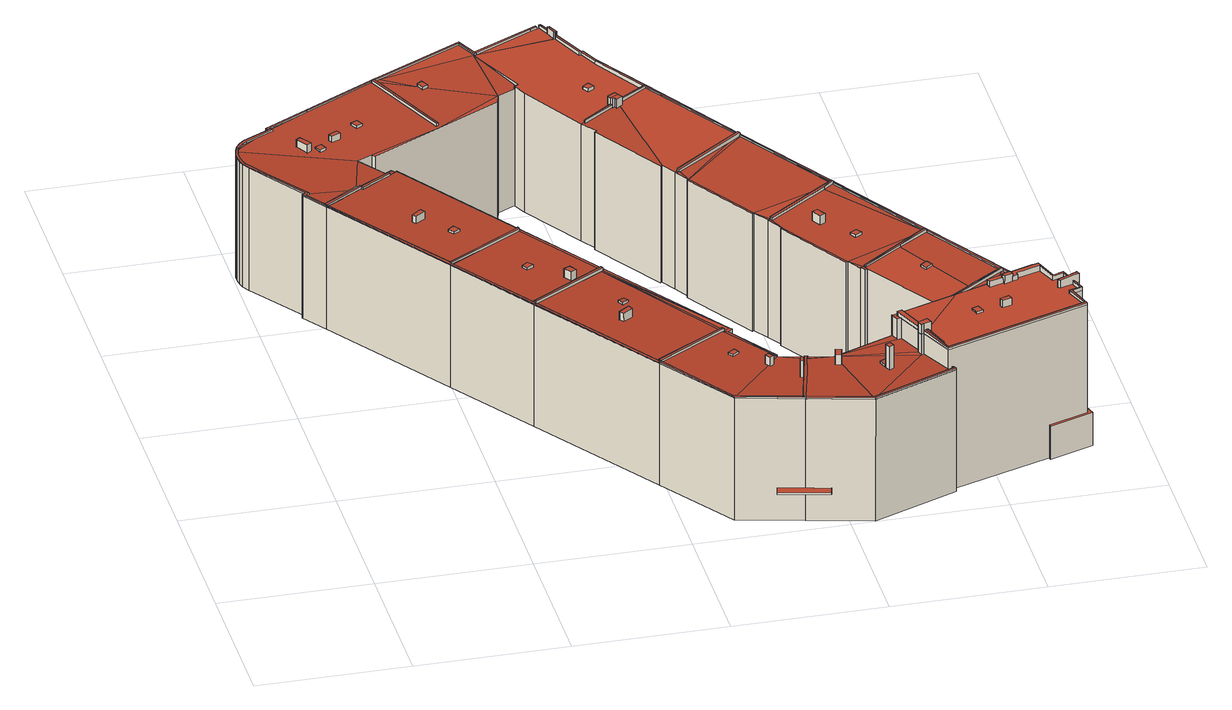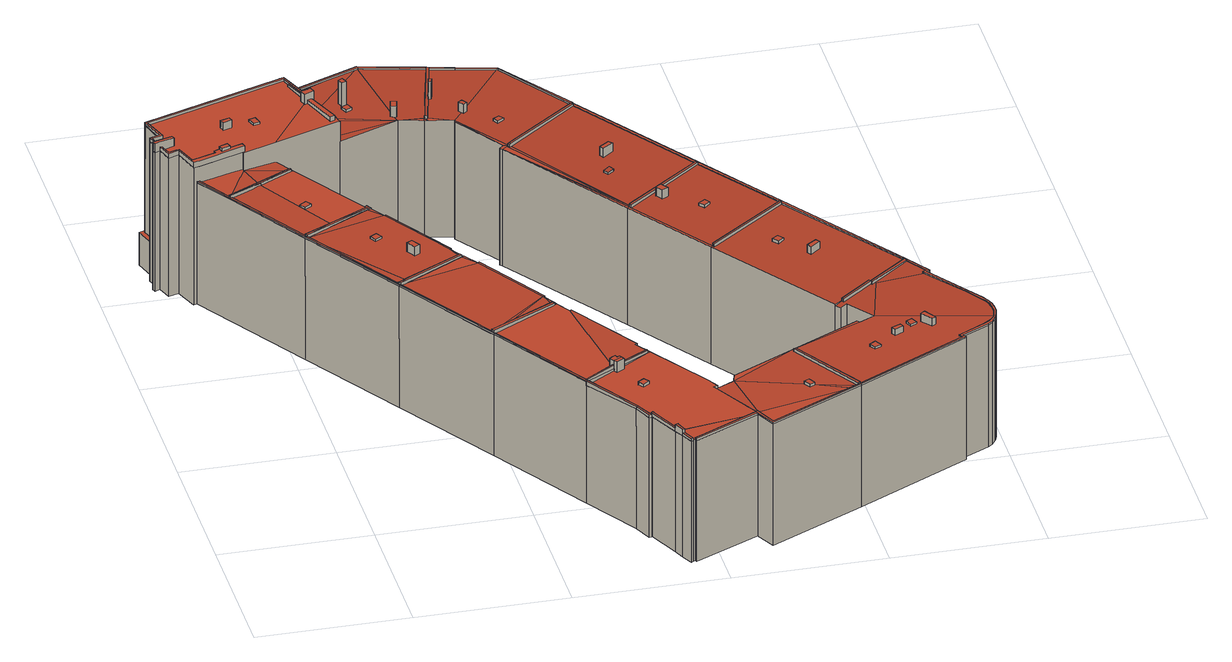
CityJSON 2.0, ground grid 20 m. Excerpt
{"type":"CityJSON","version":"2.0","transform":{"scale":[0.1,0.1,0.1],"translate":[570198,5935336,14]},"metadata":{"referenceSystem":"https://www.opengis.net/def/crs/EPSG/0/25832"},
"CityObjects":{
"building1":{"type":"Building","attributes":{"Grundfläche 2D":"2826.980709","Grundhöhe NN":"14.533"},"children":["building1-1","building1-2","building1-3","building1-4","building1-5","building1-6","building1-7","building1-8","building1-9","building1-10","building1-11","building1-12","building1-13","building1-14","building1-15","building1-16","building1-17","building1-18","building1-19","building1-20","building1-21","building1-22","building1-23","building1-24","building1-25","building1-26","building1-27","building1-28","building1-29","building1-30","building1-31","building1-32","building1-33","building1-34","building1-35","building1-36","building1-37","building1-38","building1-39","building1-40","building1-41","building1-42","building1-43","building1-44","building1-45","building1-46","building1-47","building1-48","building1-49","building1-50","building1-51","building1-52","building1-53","building1-54","building1-55","building1-56","building1-57","building1-58","building1-59"],"geometry":[{"type":"MultiSurface","lod":"3","boundaries":[[[0,1,2,3,4,5,6,7,8,9,10,11,12,13,14,15,16,17,18,19,20,21,22,23,24,25,26,27,28,29,30,31,32,33,34,35,36,37,38,39,40,41,42,43,44,45,46,47]],[[48,49,50]],[[51,49,48]],[[52,53,54,51,55]],[[54,49,51]],[[56,57,58,59,60]],[[51,60,59,58,52,55]],[[53,52,53,54]],[[61,62,63,64,65,66,67,68,69,70,71,72,73,74,75]],[[76,77,78,79,80,81,82,74,73,72]],[[83,84,85]],[[86,87,84]],[[88,89,90,91,92,93,76,72,85,84,87,94,95,96,97,98,99]],[[100,101,102,103,104,105,87]],[[94,87,105,106,95]],[[106,96,95]],[[105,107,108,106]],[[109,89,88]],[[110,111,93,92,112]],[[76,113,77]],[[79,114,80]],[[115,116,117]],[[118,119,115]],[[120,121,122,123,124,125,126,115,119,127]],[[128,121,120,127,129,130,131]],[[132,121,128,131,133,134]],[[126,125,124,123,122,121,132,135,115]],[[132,136,137,116,115,135]],[[130,129,138,139,140]],[[133,131,141,132,134]],[[50,142,143,144,48]],[[144,143,145,146,147,60,51,48]],[[148,56,60,147,146]],[[149,119,118]],[[150,119,149]],[[151,152,153]],[[153,152,154,119,155,156]],[[155,119,150,156]],[[152,157,158,154]],[[159,160,154]],[[127,119,154,160]],[[150,149,161,162]],[[163,164,161]],[[162,161,164,165,166]],[[165,164,167,168,166]],[[169,167,170,171]],[[166,168,167,169,171]],[[172,171,170]],[[166,173,174,175]],[[150,162,166,175,156]],[[175,176,177]],[[156,175,177]],[[178,179,180,172,170,167,164,163,181,182]],[[180,179,178,179]],[[183,184,185,186,187,188,180,179,178]],[[49,54,53,189,190]],[[52,189,53]],[[58,191,192,193,194,195,52]],[[195,189,52]],[[57,191,58]],[[196,197,198,199]],[[200,201,195,194,193,192,191,196,199,202]],[[203,200,204,205]],[[195,201,200,203,205]],[[204,206,205]],[[207,208,189,195]],[[209,143,142,210,211,212,213,214,65,215,216,148,217,145]],[[218,219,220]],[[219,220,219,221]],[[222,223,224,104,225,226,225,227,228,185,184,229,230,231,230,232,233,234,220,219,221,235,236]],[[222,236,235,237]],[[238,239,222,237,235,240,241,242,243,244,245]],[[238,245,238,239]],[[245,246,239,238]],[[247,248,249,250,251,252,253,254,255,256,257,258,259]],[[253,252,253,254]],[[260,261,262,263,264,265,266,267,268,269,270,271,272,254,253,252,273,274,275,276,277,278]],[[279,199,198,197]],[[280,281,282,200,202,199,279,283,284]],[[285,286,287,288,289,290,283]],[[280,284,283,290,289,282,281]],[[283,291,292,293,294,286,285]],[[295,282,289]],[[296,282,295,297,298,299]],[[300,301,302,282,296]],[[206,204,282]],[[204,200,282]],[[303,304,305,306,307,308]],[[20,19,62,61]],[[21,20,61,75]],[[75,74,22,21]],[[23,22,74,82]],[[24,23,82,81]],[[24,81,80,25]],[[80,114,26,25]],[[114,79,27,26]],[[79,78,28,27]],[[78,77,29,28]],[[30,29,77,113]],[[113,76,93,111,33,32,31,30]],[[111,110,34,33]],[[110,112,35,34]],[[92,91,90,37,36,35,112]],[[90,89,109,39,38,37]],[[109,88,40,39]],[[88,99,98,97,41,40]],[[108,44,43,42,41,97,96,106]],[[45,44,108,107]],[[46,45,107,309]],[[310,311,0,47]],[[311,312,1,0]],[[312,313,2,1]],[[313,314,3,2]],[[314,315,4,3]],[[315,316,5,4]],[[316,317,6,5]],[[317,318,7,6]],[[318,319,8,7]],[[319,320,9,8]],[[320,321,10,9]],[[321,322,11,10]],[[322,323,12,11]],[[323,324,325,14,13,12]],[[325,326,15,14]],[[326,216,16,15]],[[279,197,327,328,329,330,283]],[[331,292,291,283,330,332]],[[293,292,331,333]],[[282,302,334,335]],[[206,282,335,336]],[[57,56,337,338]],[[50,49,339,340]],[[215,64,216]],[[215,65,64]],[[70,69,341,342]],[[71,70,342,343]],[[72,71,343,344]],[[85,72,344,345]],[[83,85,345,346]],[[86,84,83,346,347]],[[87,86,347,348]],[[349,101,100,87,348,350]],[[102,101,349,351]],[[224,105,104]],[[309,107,105,224,223,222]],[[352,311,310,309,222,239,353]],[[312,311,352,354]],[[313,312,354,355]],[[314,313,355,356]],[[315,314,356,357]],[[316,315,357,358]],[[317,316,358,359]],[[318,317,359,360]],[[319,318,360,361]],[[320,319,361,362]],[[321,320,362,363]],[[322,321,363,364]],[[323,322,364,365]],[[366,325,324,323,365,367]],[[326,325,366,368]],[[216,326,368,369]],[[118,115,117,370,371]],[[160,129,127]],[[129,160,159,138]],[[140,139,138,159,372,373,374]],[[130,140,374,375]],[[141,131,130,375,376]],[[217,146,145]],[[217,148,146]],[[56,148,377,337]],[[142,50,340,378]],[[149,118,371,379]],[[152,151,380,381]],[[158,157,382,383]],[[157,152,381,382]],[[154,158,383,384]],[[159,154,384,372]],[[118,119,127,119]],[[163,161,149,379,385]],[[166,171,172,386,387]],[[173,166,387,388]],[[174,173,388,389]],[[175,174,389,390]],[[175,390,380,151,176]],[[177,176,151,153]],[[177,153,156]],[[181,163,385,391,233]],[[181,233,232,182]],[[230,178,182,232]],[[178,230,229,183]],[[183,229,184]],[[186,185,392,393]],[[187,186,393,394]],[[188,187,394,395]],[[180,188,395,396]],[[172,180,396,386]],[[164,167,170,167]],[[191,57,338,397]],[[328,327,197,196,191,397,398,329]],[[195,205,206,336,399]],[[400,208,207,195,399,401]],[[189,208,400,402]],[[190,189,402,403]],[[49,190,403,339]],[[213,212,211,210,69,68,67]],[[214,213,67,66]],[[214,66,65]],[[148,216,369,377]],[[209,145,143,142,143]],[[142,378,341,69,210]],[[234,233,391,404]],[[218,220,234,404,405]],[[219,218,405,406]],[[221,219,406,407]],[[235,221,407,408]],[[240,235,408,409]],[[410,242,241,240,409,411]],[[243,242,410,412]],[[413,245,244,243,412,414]],[[239,246,415,353]],[[415,246,245,413]],[[103,225,104]],[[225,103,102,227]],[[102,351,227]],[[228,227,351,416]],[[185,228,416,392]],[[248,298,297,249]],[[249,297,295,250]],[[250,295,289,251]],[[251,289,288,252]],[[286,273,252,288,287]],[[333,417,303,308,276,275,274,273,286,294,293]],[[276,308,307,277]],[[418,278,277,307,306,419]],[[260,278,418,420]],[[421,265,264,263,422,423]],[[261,260,420,424]],[[262,261,424,425]],[[263,262,425,422]],[[266,265,421,426]],[[267,266,426,427]],[[137,136,270,269,268,267,427,370,117,116]],[[270,136,132,271]],[[334,302,256,255,254,272,271,132,141,376]],[[296,259,258,257,256,302,301,300]],[[247,299,298,248]],[[259,296,299,247]],[[304,303,417,428]],[[305,304,428,429]],[[306,305,429,419]],[[397,338,337,377,369,368,366,367,365,364,363,362,361,360,359,358,357,356,355,354,352,353,415,413,414,412,410,411,409,408,407,406,405,404,391,385,379,371,370,427,426,421,423,422,425,424,420,418,419,429,428,417,333,331,332,330,329,398],[335,334,376,375,374,373,372,384,383,382,381,380,390,389,388,387,386,396,395,394,393,392,416,351,349,350,348,347,346,345,344,343,342,341,378,340,339,403,402,400,401,399,336]]],"semantics":{"surfaces":[{"type":"RoofSurface"},{"type":"WallSurface"},{"type":"GroundSurface"}],"values":[0,0,0,0,0,0,0,0,0,0,0,0,0,0,0,0,0,0,0,0,0,0,0,0,0,0,0,0,0,0,0,0,0,0,0,0,0,0,0,0,0,0,0,0,0,0,0,0,0,0,0,0,0,0,0,0,0,0,0,0,0,0,0,0,0,0,0,0,0,0,0,0,0,0,0,0,0,0,0,0,0,0,0,0,0,0,0,0,1,1,1,1,1,1,1,1,1,1,1,1,1,1,1,1,1,1,1,1,1,1,1,1,1,1,1,1,1,1,1,1,1,1,1,1,1,1,1,1,1,1,1,1,1,1,1,1,1,1,1,1,1,1,1,1,1,1,1,1,1,1,1,1,1,1,1,1,1,1,1,1,1,1,1,1,1,1,1,1,1,1,1,1,1,1,1,1,1,1,1,1,1,1,1,1,1,1,1,1,1,1,1,1,1,1,1,1,1,1,1,1,1,1,1,1,1,1,1,1,1,1,1,1,1,1,1,1,1,1,1,1,1,1,1,1,1,1,1,1,1,1,1,1,1,1,1,1,1,1,1,1,1,1,1,1,1,1,1,1,1,1,2]}}]},
"building1-1":{"type":"BuildingInstallation","parents":["building1"],"geometry":[{"type":"MultiSurface","lod":"3","boundaries":[[[430,431,432,433]],[[433,432,434,435]],[[430,433,435,436]],[[431,430,436,96]],[[432,431,96,434]]],"semantics":{"surfaces":[{"type":"RoofSurface"},{"type":"WallSurface"}],"values":[0,1,1,1,1]}}]},
"building1-2":{"type":"BuildingInstallation","parents":["building1"],"geometry":[{"type":"MultiSurface","lod":"3","boundaries":[[[437,438,439,440,441]],[[442,443,439,438]],[[441,440,439,443,95,444]],[[441,444,94,445,437]],[[445,442,438,437]]],"semantics":{"surfaces":[{"type":"RoofSurface"},{"type":"WallSurface"}],"values":[0,1,1,1,1]}}]},
"building1-3":{"type":"BuildingInstallation","parents":["building1"],"geometry":[{"type":"MultiSurface","lod":"3","boundaries":[[[446,447,448,449]],[[449,448,450,451]],[[446,449,451,452]],[[447,446,452,453]],[[448,447,453,450]]],"semantics":{"surfaces":[{"type":"RoofSurface"},{"type":"WallSurface"}],"values":[0,1,1,1,1]}}]},
"building1-4":{"type":"BuildingInstallation","parents":["building1"],"geometry":[{"type":"MultiSurface","lod":"3","boundaries":[[[454,455,456,457,458]],[[459,456,455,460,461]],[[459,462,463,458,457,456]],[[454,458,463,464]],[[464,460,455,454]]],"semantics":{"surfaces":[{"type":"RoofSurface"},{"type":"WallSurface"}],"values":[0,1,1,1,1]}}]},
"building1-5":{"type":"BuildingInstallation","parents":["building1"],"geometry":[{"type":"MultiSurface","lod":"3","boundaries":[[[465,466,467,468]],[[468,467,469,470]],[[465,468,470,471]],[[466,465,471,472]],[[467,466,472,469]]],"semantics":{"surfaces":[{"type":"RoofSurface"},{"type":"WallSurface"}],"values":[0,1,1,1,1]}}]},
"building1-6":{"type":"BuildingInstallation","parents":["building1"],"geometry":[{"type":"MultiSurface","lod":"3","boundaries":[[[473,474,475]],[[473,476,474]],[[474,476,477,478]],[[479,480,473,475]],[[127,129,477,476,473,480,119]],[[129,481,478,477]],[[474,478,481,120]],[[482,479,475,474,120]]],"semantics":{"surfaces":[{"type":"RoofSurface"},{"type":"WallSurface"}],"values":[0,0,0,1,1,1,1,1]}}]},
"building1-7":{"type":"BuildingInstallation","parents":["building1"],"geometry":[{"type":"MultiSurface","lod":"3","boundaries":[[[483,484,485]],[[486,483,485]],[[487,488,486,485]],[[489,490,491,492,493,494,484,483,495,496,497]],[[497,498,499,126,125,124,123,122,121,485,484,494,493,492,491,490,489]],[[121,128,487,485]],[[128,133,488,487]],[[488,133,134,135,500,501,495,483,486]],[[501,502,498,497,496,495]]],"semantics":{"surfaces":[{"type":"RoofSurface"},{"type":"WallSurface"}],"values":[0,0,0,0,1,1,1,1,1]}}]},
"building1-8":{"type":"BuildingInstallation","parents":["building1"],"geometry":[{"type":"MultiSurface","lod":"3","boundaries":[[[498,502,501,503,504,505,479,499]],[[480,479,505]],[[115,118,505,504,117]],[[499,479,482,126]],[[503,501,500,116]],[[503,116,117,504]]],"semantics":{"surfaces":[{"type":"RoofSurface"},{"type":"WallSurface"}],"values":[0,0,1,1,1,1]}}]},
"building1-9":{"type":"BuildingInstallation","parents":["building1"],"geometry":[{"type":"MultiSurface","lod":"3","boundaries":[[[506,507,508,509,510]],[[507,147,146,508]],[[148,56,510,509]]],"semantics":{"surfaces":[{"type":"RoofSurface"},{"type":"WallSurface"}],"values":[0,1,1]}}]},
"building1-10":{"type":"BuildingInstallation","parents":["building1"],"geometry":[{"type":"MultiSurface","lod":"3","boundaries":[[[511,512,513,514]],[[514,513,515,516]],[[511,514,516,517]],[[517,518,512,511]],[[518,515,513,512]]],"semantics":{"surfaces":[{"type":"RoofSurface"},{"type":"WallSurface"}],"values":[0,1,1,1,1]}}]},
"building1-11":{"type":"BuildingInstallation","parents":["building1"],"geometry":[{"type":"MultiSurface","lod":"3","boundaries":[[[519,520,521,522]],[[522,521,523,524]],[[519,522,524,525]],[[520,519,525,526]],[[521,520,526,523]]],"semantics":{"surfaces":[{"type":"RoofSurface"},{"type":"WallSurface"}],"values":[0,1,1,1,1]}}]},
"building1-12":{"type":"BuildingInstallation","parents":["building1"],"geometry":[{"type":"MultiSurface","lod":"3","boundaries":[[[527,528,529,530,531,532,533]],[[532,531,530,144,147,507,533]],[[507,506,527,533]],[[506,60,51,48,529,528,527]],[[48,144,530,529]]],"semantics":{"surfaces":[{"type":"RoofSurface"},{"type":"WallSurface"}],"values":[0,1,1,1,1]}}]},
"building1-13":{"type":"BuildingInstallation","parents":["building1"],"geometry":[{"type":"MultiSurface","lod":"3","boundaries":[[[534,535,536,537]],[[537,536,538,539]],[[534,537,539,540]],[[535,534,540,541]],[[536,535,541,538]]],"semantics":{"surfaces":[{"type":"RoofSurface"},{"type":"WallSurface"}],"values":[0,1,1,1,1]}}]},
"building1-14":{"type":"BuildingInstallation","parents":["building1"],"geometry":[{"type":"MultiSurface","lod":"3","boundaries":[[[542,543,544]],[[543,545,544]],[[544,546,547,542]],[[548,549,544,545]],[[156,177,546,544,549,150]],[[177,153,550,547,546]],[[542,547,550,155]],[[551,552,548,545,543,542,155]]],"semantics":{"surfaces":[{"type":"RoofSurface"},{"type":"WallSurface"}],"values":[0,0,0,1,1,1,1,1]}}]},
"building1-15":{"type":"BuildingInstallation","parents":["building1"],"geometry":[{"type":"MultiSurface","lod":"3","boundaries":[[[505,548,480]],[[548,552,480]],[[505,553,549,548]],[[118,149,553,505]],[[551,119,480,552]]],"semantics":{"surfaces":[{"type":"RoofSurface"},{"type":"WallSurface"}],"values":[0,0,0,1,1]}}]},
"building1-16":{"type":"BuildingInstallation","parents":["building1"],"geometry":[{"type":"MultiSurface","lod":"3","boundaries":[[[554,555,556,557]],[[557,556,558,559]],[[554,557,559,560]],[[555,554,560,561]],[[556,555,561,558]]],"semantics":{"surfaces":[{"type":"RoofSurface"},{"type":"WallSurface"}],"values":[0,1,1,1,1]}}]},
"building1-17":{"type":"BuildingInstallation","parents":["building1"],"geometry":[{"type":"MultiSurface","lod":"3","boundaries":[[[562,563,564,565,566,567,568,569]],[[570,571,562,569]],[[564,563,562,571,164,167,170]],[[169,572,566,565,564,170]],[[573,574,570,569,568,567,566,572,168,165]]],"semantics":{"surfaces":[{"type":"RoofSurface"},{"type":"WallSurface"}],"values":[0,1,1,1,1]}}]},
"building1-18":{"type":"BuildingInstallation","parents":["building1"],"geometry":[{"type":"MultiSurface","lod":"3","boundaries":[[[549,553,575,571,570,574,570]],[[161,163,575,553,149]],[[573,162,150,549,570,574]]],"semantics":{"surfaces":[{"type":"RoofSurface"},{"type":"WallSurface"}],"values":[0,1,1]}}]},
"building1-19":{"type":"BuildingInstallation","parents":["building1"],"geometry":[{"type":"MultiSurface","lod":"3","boundaries":[[[576,577,578,579,580]],[[577,581,582,583,584,579,578]],[[584,585,580,579]],[[576,580,585,182,178]]],"semantics":{"surfaces":[{"type":"RoofSurface"},{"type":"WallSurface"}],"values":[0,1,1,1]}}]},
"building1-20":{"type":"BuildingInstallation","parents":["building1"],"geometry":[{"type":"MultiSurface","lod":"3","boundaries":[[[586,587,588,589]],[[183,184,588,587]],[[184,590,589,588]],[[591,586,589,590]]],"semantics":{"surfaces":[{"type":"RoofSurface"},{"type":"WallSurface"}],"values":[0,1,1,1]}}]},
"building1-21":{"type":"BuildingInstallation","parents":["building1"],"geometry":[{"type":"MultiSurface","lod":"3","boundaries":[[[583,571,575,592,585,584]],[[163,181,592,575]],[[571,583,582,164]]],"semantics":{"surfaces":[{"type":"RoofSurface"},{"type":"WallSurface"}],"values":[0,1,1]}}]},
"building1-22":{"type":"BuildingInstallation","parents":["building1"],"geometry":[{"type":"MultiSurface","lod":"3","boundaries":[[[593,594,595,596,597,598,599,600]],[[587,586,591,601,597,596,595]],[[601,602,598,597]],[[599,598,602,603]],[[604,593,600,599,603,179]],[[593,604,581,577,576,594]]],"semantics":{"surfaces":[{"type":"RoofSurface"},{"type":"WallSurface"}],"values":[0,1,1,1,1,1]}}]},
"building1-23":{"type":"BuildingInstallation","parents":["building1"],"geometry":[{"type":"MultiSurface","lod":"3","boundaries":[[[605,606,607,608]],[[608,607,609,610]],[[605,608,610,611]],[[606,605,611,612]],[[607,606,612,609]]],"semantics":{"surfaces":[{"type":"RoofSurface"},{"type":"WallSurface"}],"values":[0,1,1,1,1]}}]},
"building1-24":{"type":"BuildingInstallation","parents":["building1"],"geometry":[{"type":"MultiSurface","lod":"3","boundaries":[[[613,614,615,616,617,618,619,620,621,622,623,624,625]],[[626,627,628,620,619,618]],[[622,621,620,628,192,629]],[[58,630,623,622,629]],[[630,631,624,623]],[[191,625,624,631,57]],[[191,196,197,614,613,625]]],"semantics":{"surfaces":[{"type":"RoofSurface"},{"type":"WallSurface"}],"values":[0,1,1,1,1,1,1]}}]},
"building1-25":{"type":"BuildingInstallation","parents":["building1"],"geometry":[{"type":"MultiSurface","lod":"3","boundaries":[[[632,633,634,635,636,637,638,639,640,641,642,643,644,645]],[[633,632,615,646,199,202,200,204,636,635,634]],[[638,637,636,204,203,647]],[[640,639,638,647,201,648]],[[618,643,642,649,650,626]],[[618,617,644,643]],[[617,616,645,644]],[[616,615,632,645]]],"semantics":{"surfaces":[{"type":"RoofSurface"},{"type":"WallSurface"}],"values":[0,1,1,1,1,1,1,1]}}]},
"building1-26":{"type":"BuildingInstallation","parents":["building1"],"geometry":[{"type":"MultiSurface","lod":"3","boundaries":[[[651,652,653,654,655]],[[656,657,651,655]],[[657,193,658,653,652,651]],[[658,659,654,653]],[[194,656,655,654,659]]],"semantics":{"surfaces":[{"type":"RoofSurface"},{"type":"WallSurface"}],"values":[0,1,1,1,1]}}]},
"building1-27":{"type":"BuildingInstallation","parents":["building1"],"geometry":[{"type":"MultiSurface","lod":"3","boundaries":[[[660,661,662,663]],[[660,640,648,664,661]],[[664,665,662,661]],[[649,642,663,662,665]],[[642,641,640,660,663]]],"semantics":{"surfaces":[{"type":"RoofSurface"},{"type":"WallSurface"}],"values":[0,1,1,1,1]}}]},
"building1-28":{"type":"BuildingInstallation","parents":["building1"],"geometry":[{"type":"MultiSurface","lod":"3","boundaries":[[[666,667,668,669,670,671,672,673]],[[671,508,146,217,145,209,143,673,672]],[[143,674,666,673]],[[675,676,677,669,668,667,666,674,678]],[[677,679,670,669]],[[679,508,671,670]]],"semantics":{"surfaces":[{"type":"RoofSurface"},{"type":"WallSurface"}],"values":[0,1,1,1,1,1]}}]},
"building1-29":{"type":"BuildingInstallation","parents":["building1"],"geometry":[{"type":"MultiSurface","lod":"3","boundaries":[[[508,679,677,17,16,509]],[[216,148,509,16]],[[148,217,146]],[[215,64,17,677,676]]],"semantics":{"surfaces":[{"type":"RoofSurface"},{"type":"WallSurface"}],"values":[0,1,1,1]}}]},
"building1-30":{"type":"BuildingInstallation","parents":["building1"],"geometry":[{"type":"MultiSurface","lod":"3","boundaries":[[[680,681,682,683]],[[683,682,684,685]],[[680,683,685,686]],[[681,680,686,687]],[[682,681,687,684]]],"semantics":{"surfaces":[{"type":"RoofSurface"},{"type":"WallSurface"}],"values":[0,1,1,1,1]}}]},
"building1-31":{"type":"BuildingInstallation","parents":["building1"],"geometry":[{"type":"MultiSurface","lod":"3","boundaries":[[[688,689,690,691]],[[691,690,692,693]],[[688,691,693,694]],[[689,688,694,695]],[[690,689,695,692]]],"semantics":{"surfaces":[{"type":"RoofSurface"},{"type":"WallSurface"}],"values":[0,1,1,1,1]}}]},
"building1-32":{"type":"BuildingInstallation","parents":["building1"],"geometry":[{"type":"MultiSurface","lod":"3","boundaries":[[[696,595,594,697]],[[178,183,229,230]],[[230,594,576,178]],[[230,698,697,594]],[[696,697,698,699]],[[229,183,587,595,696,699]]],"semantics":{"surfaces":[{"type":"RoofSurface"},{"type":"WallSurface"}],"values":[0,1,1,1,1,1]}}]},
"building1-33":{"type":"BuildingInstallation","parents":["building1"],"geometry":[{"type":"MultiSurface","lod":"3","boundaries":[[[700,701,702,703,704,705,706,707]],[[702,701,708,709,710]],[[703,702,710,237]],[[703,237,236,704]],[[236,711,705,704]],[[712,713,714,707,706,705,711]],[[700,707,714,715]],[[235,240,708,701,700,715]]],"semantics":{"surfaces":[{"type":"RoofSurface"},{"type":"WallSurface"}],"values":[0,1,1,1,1,1,1,1]}}]},
"building1-34":{"type":"BuildingInstallation","parents":["building1"],"geometry":[{"type":"MultiSurface","lod":"3","boundaries":[[[713,716,717,718,719,715,714]],[[226,720,718,717,716,713,712,721]],[[720,722,719,718]],[[722,221,235,715,719]]],"semantics":{"surfaces":[{"type":"RoofSurface"},{"type":"WallSurface"}],"values":[0,1,1,1]}}]},
"building1-35":{"type":"BuildingInstallation","parents":["building1"],"geometry":[{"type":"MultiSurface","lod":"3","boundaries":[[[723,724,725,726]],[[726,725,727,728]],[[723,726,728,729]],[[724,723,729,730]],[[725,724,730,727]]],"semantics":{"surfaces":[{"type":"RoofSurface"},{"type":"WallSurface"}],"values":[0,1,1,1,1]}}]},
"building1-36":{"type":"BuildingInstallation","parents":["building1"],"geometry":[{"type":"MultiSurface","lod":"3","boundaries":[[[731,585,592,732,733,734]],[[181,182,232,233]],[[234,732,592,181,233]],[[234,220,218,733,732]],[[218,219,734,733]],[[219,735,731,734]],[[231,232,182,585,731,735]]],"semantics":{"surfaces":[{"type":"RoofSurface"},{"type":"WallSurface"}],"values":[0,1,1,1,1,1,1]}}]},
"building1-37":{"type":"BuildingInstallation","parents":["building1"],"geometry":[{"type":"MultiSurface","lod":"3","boundaries":[[[708,736,737,738,709]],[[240,241,242,737,736,708]],[[242,243,738,737]],[[243,710,709,738]]],"semantics":{"surfaces":[{"type":"RoofSurface"},{"type":"WallSurface"}],"values":[0,1,1,1]}}]},
"building1-38":{"type":"BuildingInstallation","parents":["building1"],"geometry":[{"type":"MultiSurface","lod":"3","boundaries":[[[739,740,741,47,46]],[[245,246,741,740]],[[239,310,47,741,246]],[[309,310,239,222]],[[238,739,46,309,222]],[[238,245,740,739]]],"semantics":{"surfaces":[{"type":"RoofSurface"},{"type":"WallSurface"}],"values":[0,1,1,1,1,1]}}]},
"building1-39":{"type":"BuildingInstallation","parents":["building1"],"geometry":[{"type":"MultiSurface","lod":"3","boundaries":[[[742,743,744,745,746,747,748,749]],[[750,751,746,745]],[[752,753,754,260,261,749,748,747,746,751]],[[261,262,742,749]],[[750,745,744,743,742,262,263,755,756,757]]],"semantics":{"surfaces":[{"type":"RoofSurface"},{"type":"WallSurface"}],"values":[0,1,1,1,1]}}]},
"building1-40":{"type":"BuildingInstallation","parents":["building1"],"geometry":[{"type":"MultiSurface","lod":"3","boundaries":[[[758,759,760,761]],[[759,758,762,763]],[[763,764,760,759]]],"semantics":{"surfaces":[{"type":"RoofSurface"},{"type":"WallSurface"}],"values":[0,1,1]}}]},
"building1-41":{"type":"BuildingInstallation","parents":["building1"],"geometry":[{"type":"MultiSurface","lod":"3","boundaries":[[[765,766,767,768]],[[768,767,769,770]],[[765,768,770,771]],[[766,765,771,772]],[[767,766,772,769]]],"semantics":{"surfaces":[{"type":"RoofSurface"},{"type":"WallSurface"}],"values":[0,1,1,1,1]}}]},
"building1-42":{"type":"BuildingInstallation","parents":["building1"],"geometry":[{"type":"MultiSurface","lod":"3","boundaries":[[[773,774,775,776,777,778,779,780,781,782,756,755,783,784,785,786,787,788,789,790,791,792]],[[263,264,265,784,783,755]],[[265,266,785,784]],[[266,267,786,785]],[[267,268,269,270,793,790,789,788,787,786]],[[793,794,791,790]],[[795,792,791,794]],[[776,775,796,797]],[[777,776,797,798]],[[778,777,798,799]],[[779,778,799,800]],[[779,800,801,802,781,780]],[[757,756,782,781,802,803]]],"semantics":{"surfaces":[{"type":"RoofSurface"},{"type":"WallSurface"}],"values":[0,1,1,1,1,1,1,1,1,1,1,1,1]}}]},
"building1-43":{"type":"BuildingInstallation","parents":["building1"],"geometry":[{"type":"MultiSurface","lod":"3","boundaries":[[[804,805,806,807]],[[808,806,805,809]],[[807,806,808,810]],[[248,249,804,807,810]]],"semantics":{"surfaces":[{"type":"RoofSurface"},{"type":"WallSurface"}],"values":[0,1,1,1]}}]},
"building1-44":{"type":"BuildingInstallation","parents":["building1"],"geometry":[{"type":"MultiSurface","lod":"3","boundaries":[[[811,812,813,814]],[[774,773,812,811]],[[813,812,773,792,795,815]],[[814,813,815,796]],[[775,774,811,814,796]]],"semantics":{"surfaces":[{"type":"RoofSurface"},{"type":"WallSurface"}],"values":[0,1,1,1,1]}}]},
"building1-45":{"type":"BuildingInstallation","parents":["building1"],"geometry":[{"type":"MultiSurface","lod":"3","boundaries":[[[816,817,818,819]],[[819,818,820,821]],[[821,822,816,819]],[[817,816,822,823]],[[823,820,818,817]]],"semantics":{"surfaces":[{"type":"RoofSurface"},{"type":"WallSurface"}],"values":[0,1,1,1,1]}}]},
"building1-46":{"type":"BuildingInstallation","parents":["building1"],"geometry":[{"type":"MultiSurface","lod":"3","boundaries":[[[824,825,826,827,828,829,830,831]],[[250,829,828,832,809,805,804,249]],[[250,251,830,829]],[[252,833,831,830,251]],[[833,761,760,764,834,826,825,824,831]],[[826,834,253,827]],[[253,832,828,827]]],"semantics":{"surfaces":[{"type":"RoofSurface"},{"type":"WallSurface"}],"values":[0,1,1,1,1,1,1]}}]},
"building1-47":{"type":"BuildingInstallation","parents":["building1"],"geometry":[{"type":"MultiSurface","lod":"3","boundaries":[[[835,836,837,838,839,840,754,753,841,842,843,844,761,833]],[[841,753,752,845]],[[846,842,841,845]],[[843,842,846,847]],[[847,848,844,843]],[[762,758,761,844,848]],[[252,273,835,833]],[[836,835,273,274,275,276,838,837]],[[839,838,276,277]],[[277,278,840,839]],[[278,260,754,840]]],"semantics":{"surfaces":[{"type":"RoofSurface"},{"type":"WallSurface"}],"values":[0,1,1,1,1,1,1,1,1,1,1]}}]},
"building1-48":{"type":"BuildingInstallation","parents":["building1"],"geometry":[{"type":"MultiSurface","lod":"3","boundaries":[[[849,850,851,852]],[[852,851,853,854]],[[849,852,854,855]],[[850,849,855,856]],[[851,850,856,853]]],"semantics":{"surfaces":[{"type":"RoofSurface"},{"type":"WallSurface"}],"values":[0,1,1,1,1]}}]},
"building1-49":{"type":"BuildingInstallation","parents":["building1"],"geometry":[{"type":"MultiSurface","lod":"3","boundaries":[[[857,858,859,860]],[[860,859,861,862]],[[857,860,862,863]],[[858,857,863,864]],[[859,858,864,861]]],"semantics":{"surfaces":[{"type":"RoofSurface"},{"type":"WallSurface"}],"values":[0,1,1,1,1]}}]},
"building1-50":{"type":"BuildingInstallation","parents":["building1"],"geometry":[{"type":"MultiSurface","lod":"3","boundaries":[[[865,866,867,868,869,646,615,614,870,871,872,873]],[[279,283,870,614,197]],[[283,291,292,872,871,870]],[[292,293,873,872]],[[294,865,873,293]],[[294,874,866,865]],[[866,874,285,290,284,868,867]],[[284,875,199,646,869,868]]],"semantics":{"surfaces":[{"type":"RoofSurface"},{"type":"WallSurface"}],"values":[0,1,1,1,1,1,1,1]}}]},
"building1-51":{"type":"BuildingInstallation","parents":["building1"],"geometry":[{"type":"MultiSurface","lod":"3","boundaries":[[[876,877,878,879,880]],[[281,881,878,877,882]],[[881,883,879,878]],[[883,884,880,879]],[[884,280,882,877,876,880]]],"semantics":{"surfaces":[{"type":"RoofSurface"},{"type":"WallSurface"}],"values":[0,1,1,1,1]}}]},
"building1-52":{"type":"BuildingInstallation","parents":["building1"],"geometry":[{"type":"MultiSurface","lod":"3","boundaries":[[[885,886,887,888,889]],[[890,886,885,891]],[[888,892,630,623,889]],[[58,52,53,891,885,889,623,630]],[[53,893,890,891]],[[890,893,55,59,892,888,887,886]]],"semantics":{"surfaces":[{"type":"RoofSurface"},{"type":"WallSurface"}],"values":[0,0,1,1,1,1]}}]},
"building1-53":{"type":"BuildingInstallation","parents":["building1"],"geometry":[{"type":"MultiSurface","lod":"3","boundaries":[[[894,895,896,897]],[[898,899,900,895,894]],[[900,901,896,895]],[[902,897,896,901,903]],[[902,898,894,897]]],"semantics":{"surfaces":[{"type":"RoofSurface"},{"type":"WallSurface"}],"values":[0,1,1,1,1]}}]},
"building1-54":{"type":"BuildingInstallation","parents":["building1"],"geometry":[{"type":"MultiSurface","lod":"3","boundaries":[[[904,905,906,907]],[[907,906,908,909]],[[904,907,909,910]],[[905,904,910,911]],[[906,905,911,908]]],"semantics":{"surfaces":[{"type":"RoofSurface"},{"type":"WallSurface"}],"values":[0,1,1,1,1]}}]},
"building1-55":{"type":"BuildingInstallation","parents":["building1"],"geometry":[{"type":"MultiSurface","lod":"3","boundaries":[[[630,892,506,510,631]],[[59,60,506,892]],[[56,57,631,510]]],"semantics":{"surfaces":[{"type":"RoofSurface"},{"type":"WallSurface"}],"values":[0,1,1]}}]},
"building1-56":{"type":"BuildingInstallation","parents":["building1"],"geometry":[{"type":"MultiSurface","lod":"3","boundaries":[[[912,913,914]],[[915,912,914,916]],[[917,918,919,920,921,913,912,922]],[[18,17,921,920]],[[921,17,64,65,66,214,913]],[[914,913,214,66,67,213]],[[212,916,914,213,67,68]],[[923,915,916,212,68]],[[912,915,923,924]],[[924,925,922,912]],[[920,919,918,917,922,925,926,73,62,19,18]]],"semantics":{"surfaces":[{"type":"RoofSurface"},{"type":"WallSurface"}],"values":[0,0,0,1,1,1,1,1,1,1,1]}}]},
"building1-57":{"type":"BuildingInstallation","parents":["building1"],"geometry":[{"type":"MultiSurface","lod":"3","boundaries":[[[927,928,929,930]],[[930,929,931,932]],[[927,930,932,933]],[[928,927,933,934]],[[929,928,934,931]]],"semantics":{"surfaces":[{"type":"RoofSurface"},{"type":"WallSurface"}],"values":[0,1,1,1,1]}}]},
"building1-58":{"type":"BuildingInstallation","parents":["building1"],"geometry":[{"type":"MultiSurface","lod":"3","boundaries":[[[935,936,937,938]],[[938,937,939,940]],[[935,938,940,941]],[[936,935,941,942]],[[937,936,942,939]]],"semantics":{"surfaces":[{"type":"RoofSurface"},{"type":"WallSurface"}],"values":[0,1,1,1,1]}}]},
"building1-59":{"type":"BuildingInstallation","parents":["building1"],"geometry":[{"type":"MultiSurface","lod":"3","boundaries":[[[943,944,945,327,946]],[[947,948,945,944]],[[948,328,949,946,327,945]],[[949,950,943,946]],[[950,947,944,943]],[[948,947,950,949,328]]],"semantics":{"surfaces":[{"type":"RoofSurface"},{"type":"WallSurface"},{"type":"OuterCeilingSurface"}],"values":[0,1,1,1,1,2]}}]}
},
"vertices":[
[331,937,181],[205,874,181],[54,794,181],[57,790,181],[21,772,181],[15,767,181],[9,759,181],[6,751,181],[4,743,181],[4,735,181],[5,726,181],[7,719,181],[13,709,181],[27,688,181],[65,634,181],[61,631,181],[83,598,181],[85,599,181],[83,602,181],[83,603,181],[65,630,181],[70,633,181],[69,634,181],[29,690,181],[16,710,181],[10,719,181],[8,726,181],[7,732,181],[7,734,181],[7,742,181],[9,750,181],[9,751,181],[10,755,181],[11,757,181],[18,765,181],[23,768,181],[60,788,181],[61,788,181],[59,792,181],[58,793,181],[112,822,181],[207,872,181],[209,873,181],[217,877,181],[330,933,181],[343,905,181],[346,907,181],[344,910,181],[380,386,172],[499,218,172],[383,388,172],[378,384,172],[489,211,172],[491,212,172],[492,213,172],[487,214,172],[277,315,179],[393,145,179],[396,147,179],[394,150,179],[280,317,179],[65,630,180],[83,603,180],[83,602,180],[85,599,180],[90,603,179],[136,636,175],[138,634,175],[179,663,172],[189,671,171],[184,677,171],[175,671,172],[149,707,172],[130,636,175],[69,634,179],[70,633,179],[9,751,179],[7,742,179],[7,734,179],[7,732,179],[10,719,180],[16,710,180],[29,690,180],[172,713,172],[264,760,172],[169,717,172],[348,803,172],[352,816,172],[112,822,179],[59,792,179],[61,788,179],[60,788,179],[39,777,179],[10,755,179],[270,849,176],[260,853,176],[209,873,179],[207,872,179],[206,872,179],[204,871,179],[374,827,172],[375,827,172],[375,828,172],[380,830,172],[349,892,178],[342,905,179],[217,877,179],[343,905,179],[330,933,179],[58,793,179],[18,765,179],[11,757,179],[23,768,179],[9,750,179],[8,726,180],[853,265,178],[880,217,178],[883,218,178],[785,376,178],[782,375,178],[745,348,176],[808,237,175],[813,240,176],[814,241,176],[819,244,176],[820,245,176],[851,263,178],[748,354,176],[763,210,173],[693,319,173],[695,312,173],[760,209,173],[820,199,176],[764,208,173],[765,208,173],[851,260,178],[821,197,176],[836,202,177],[688,317,173],[690,314,173],[692,310,173],[776,184,173],[305,502,172],[302,500,172],[378,389,172],[252,466,175],[201,431,179],[278,320,179],[199,429,179],[700,513,178],[698,512,178],[604,453,172],[617,432,172],[607,455,172],[676,336,172],[686,500,177],[688,506,177],[615,431,172],[674,335,172],[688,317,172],[693,319,172],[617,647,178],[615,645,178],[614,650,178],[613,649,178],[598,635,177],[532,569,173],[524,593,173],[526,589,173],[523,591,173],[523,592,173],[522,586,173],[520,590,173],[530,568,173],[589,471,173],[591,473,173],[604,453,173],[607,455,173],[489,760,176],[490,752,176],[508,610,173],[530,786,178],[528,785,178],[478,754,175],[439,729,173],[435,727,173],[449,706,173],[446,704,173],[506,608,173],[496,209,172],[502,215,172],[463,44,179],[465,46,179],[524,119,173],[528,124,173],[540,138,172],[514,31,179],[548,22,179],[549,24,179],[549,25,179],[574,124,172],[571,125,172],[563,78,175],[574,125,172],[575,125,172],[572,130,172],[576,129,172],[540,139,172],[541,142,172],[300,498,172],[189,671,173],[184,667,173],[179,663,173],[138,634,176],[136,636,176],[85,599,179],[83,598,180],[201,431,178],[474,883,176],[471,882,176],[475,882,176],[470,882,176],[346,907,178],[343,905,178],[342,905,178],[380,830,176],[468,880,176],[375,828,176],[383,811,175],[478,754,173],[489,760,173],[485,853,175],[528,785,173],[530,786,173],[485,859,176],[451,923,177],[447,922,177],[447,923,177],[423,945,178],[344,910,178],[445,937,178],[438,951,178],[437,952,178],[435,951,178],[435,950,178],[432,949,178],[431,952,178],[697,143,202],[697,144,202],[712,105,203],[709,104,203],[712,96,204],[715,98,204],[722,108,203],[776,184,201],[692,155,201],[688,154,201],[690,150,201],[690,149,201],[692,142,202],[921,170,204],[928,172,204],[926,177,203],[920,174,203],[919,174,203],[913,193,203],[899,188,203],[888,219,201],[883,218,201],[880,217,201],[821,197,201],[820,199,201],[780,185,201],[734,50,206],[739,51,206],[741,52,206],[924,114,206],[914,146,204],[927,151,204],[579,14,179],[612,101,173],[610,114,172],[608,122,172],[631,1,179],[630,4,179],[671,20,179],[734,50,179],[728,64,178],[715,98,175],[712,96,175],[634,6,179],[741,45,179],[743,46,179],[741,52,179],[739,51,179],[709,104,175],[692,142,173],[712,105,175],[697,144,173],[697,143,173],[690,149,173],[690,150,172],[688,154,172],[872,96,52],[873,92,52],[931,112,52],[919,148,52],[914,146,52],[924,114,52],[346,907,179],[344,910,179],[331,937,179],[205,874,179],[54,794,179],[57,790,179],[21,772,179],[15,767,179],[9,759,179],[6,751,179],[4,743,179],[4,735,180],[5,726,180],[7,719,180],[13,709,180],[27,688,180],[65,634,179],[61,631,180],[548,22,52],[548,22,50],[548,22,5],[631,1,5],[743,46,5],[741,45,5],[741,52,5],[688,154,5],[608,122,5],[576,129,5],[277,315,5],[393,145,5],[499,218,5],[383,388,5],[189,671,5],[184,677,5],[175,671,5],[149,707,5],[169,717,5],[172,713,5],[348,803,5],[352,816,5],[375,827,5],[374,827,5],[375,828,5],[331,937,5],[344,910,5],[205,874,5],[54,794,5],[57,790,5],[21,772,5],[15,767,5],[9,759,5],[6,751,5],[4,743,5],[4,735,5],[5,726,5],[7,719,5],[13,709,5],[65,634,5],[27,688,5],[61,631,5],[83,598,5],[883,218,5],[785,376,5],[688,317,5],[690,314,5],[692,310,5],[695,312,5],[776,184,5],[199,429,5],[305,502,5],[700,513,5],[604,453,5],[617,432,5],[615,431,5],[674,335,5],[676,336,5],[614,650,5],[520,590,5],[532,569,5],[530,568,5],[589,471,5],[591,473,5],[530,786,5],[435,727,5],[449,706,5],[446,704,5],[506,608,5],[508,610,5],[463,44,5],[514,31,5],[540,138,5],[541,142,5],[540,139,5],[496,209,5],[502,215,5],[485,859,5],[474,883,5],[471,882,5],[470,882,5],[451,923,5],[445,937,5],[437,952,5],[438,951,5],[435,951,5],[432,949,5],[435,950,5],[431,952,5],[383,811,5],[872,96,5],[927,151,5],[919,148,5],[921,170,5],[913,193,5],[920,174,5],[919,174,5],[928,172,5],[926,177,5],[899,188,5],[888,219,5],[873,92,5],[931,112,5],
[264,765,176],[209,873,183],[206,871,183],[261,764,176],[206,871,179],[261,764,172],[264,765,172],
[271,849,180],[266,859,180],[259,855,180],[260,853,180],[264,845,180],[266,859,177],[259,855,176],[264,845,176],[271,849,176],
[92,734,187],[98,738,187],[87,753,187],[82,750,187],[87,753,176],[82,750,176],[92,734,175],[98,738,175],
[116,737,178],[112,746,178],[104,742,178],[104,741,178],[108,733,178],[104,742,175],[112,746,175],[108,744,175],[104,741,175],[108,733,174],[116,737,174],
[764,291,178],[773,297,178],[768,305,178],[759,299,178],[768,305,175],[759,299,175],[764,291,175],[773,297,175],
[782,375,182],[745,348,179],[784,372,182],[695,321,175],[693,319,175],[695,317,175],[784,372,180],[782,375,180],[695,317,173],[784,372,178],
[851,260,182],[808,238,179],[808,237,179],[765,208,176],[763,210,176],[764,208,176],[851,263,182],[822,246,180],[820,245,180],[819,244,180],[814,241,180],[813,240,180],[853,261,182],[852,263,182],[852,264,182],[852,264,180],[851,263,180],[853,261,178],[853,261,180],[852,263,180],
[880,217,180],[883,218,180],[785,376,180],
[280,317,180],[278,320,180],[201,431,181],[199,429,181],[277,315,180],
[289,402,179],[298,408,179],[292,415,179],[284,409,179],[292,415,175],[284,409,176],[289,402,176],[298,408,175],
[336,367,187],[343,372,187],[337,381,187],[329,377,187],[337,381,174],[329,377,174],[336,367,174],[343,372,174],
[280,317,182],[378,384,176],[380,386,176],[378,389,176],[346,367,178],[339,362,178],[278,320,182],
[663,425,187],[670,429,187],[663,441,187],[656,437,187],[663,441,174],[656,437,174],[663,425,174],[670,429,174],
[686,500,181],[699,509,182],[698,512,182],[700,509,182],[607,455,176],[609,452,176],[700,509,180],[698,512,180],[609,452,172],[699,509,178],[699,509,180],
[700,513,180],
[698,385,178],[707,390,178],[702,398,178],[693,393,178],[702,398,175],[693,393,175],[698,385,175],[707,390,175],
[613,649,183],[524,593,176],[523,592,175],[523,591,175],[525,588,176],[526,589,176],[614,645,183],[615,645,183],[615,645,180],[613,649,180],[525,588,173],[614,645,178],[614,645,180],
[614,650,180],
[489,760,181],[490,758,181],[529,783,181],[530,783,181],[528,785,181],[490,758,176],[529,783,178],[529,783,180],[530,783,180],[528,785,180],
[480,752,179],[478,754,179],[439,729,177],[440,727,177],[440,727,173],[480,752,175],
[530,786,180],
[493,754,188],[489,760,188],[478,754,188],[480,752,188],[480,751,188],[483,753,188],[485,749,188],[490,752,188],[480,751,175],[483,753,175],[485,749,175],[493,754,176],
[487,148,177],[495,153,177],[491,160,177],[482,154,177],[491,160,174],[482,154,174],[487,148,174],[495,153,174],
[514,31,181],[548,22,181],[549,24,181],[545,25,181],[546,25,181],[546,26,181],[517,33,181],[515,33,181],[465,46,181],[464,46,181],[396,147,181],[393,145,181],[463,44,181],[546,26,179],[517,33,179],[515,33,179],[464,46,179],[396,147,180],[393,145,180],
[549,24,182],[549,25,182],[565,85,178],[574,124,176],[575,125,176],[574,125,176],[571,126,176],[571,125,176],[561,86,178],[561,84,178],[559,79,179],[546,26,182],[546,25,182],[545,25,182],[549,25,181],[571,126,172],[561,86,175],[559,79,175],[558,73,176],
[521,123,186],[524,119,186],[526,116,186],[531,119,186],[526,126,186],[526,126,173],[521,123,173],[526,116,173],[531,119,173],
[561,86,199],[557,87,199],[555,80,199],[559,79,199],[557,87,175],[555,80,175],
[301,503,176],[300,502,176],[297,500,176],[200,434,182],[200,433,182],[201,431,182],[300,498,176],[302,500,176],[301,503,172],[297,500,172],[200,434,178],[200,434,181],[300,502,172],[200,433,181],
[222,505,179],[230,511,179],[224,519,179],[216,513,179],[224,519,175],[216,513,176],[222,505,176],[230,511,175],
[182,539,187],[195,548,187],[191,554,187],[178,544,187],[191,554,176],[178,544,177],[182,539,177],[195,548,176],
[476,759,188],[486,765,188],[486,765,173],[476,759,173],
[451,923,187],[445,937,187],[442,936,187],[447,923,187],[447,922,187],[448,922,187],[449,922,187],[450,923,187],[445,937,182],[442,936,182],[442,936,178],[448,922,177],[449,922,177],[449,922,182],[450,923,182],[451,923,182],
[468,881,182],[468,880,182],[469,879,182],[471,880,182],[469,879,176],[468,881,176],[471,880,176],
[460,796,179],[468,801,179],[463,809,179],[455,803,179],[463,809,175],[455,803,175],[460,796,174],[468,801,174],
[483,857,180],[485,859,180],[474,883,180],[471,882,180],[483,857,176],
[438,951,182],[437,952,182],[435,951,182],
[423,945,181],[432,949,181],[431,952,181],
[926,177,216],[920,174,216],[917,173,216],[900,167,215],[902,163,215],[919,169,216],[921,170,216],[928,172,216],[900,167,203],[902,163,204],[919,169,204],[919,169,209],[921,170,209],[920,174,209],[917,173,209],[917,173,203],
[731,65,208],[733,66,208],[720,100,209],[718,99,209],[731,65,205],[733,66,205],[720,100,204],
[789,129,206],[798,132,206],[794,142,206],[786,140,206],[794,142,203],[786,140,203],[789,129,203],[798,132,203],
[837,198,209],[848,202,209],[850,196,209],[857,199,209],[856,203,209],[888,213,209],[898,185,209],[902,186,209],[912,189,209],[916,177,209],[919,174,209],[913,193,209],[899,188,209],[888,219,209],[883,218,209],[880,217,209],[821,197,209],[818,196,209],[820,190,209],[838,196,209],[818,196,201],[820,190,201],[838,196,201],[850,196,202],[857,199,202],[856,203,201],[888,213,201],[898,185,203],[902,186,203],[912,189,203],[916,177,203],
[712,105,208],[718,107,208],[700,152,208],[694,150,208],[700,152,201],[718,107,203],[694,150,201],
[848,202,213],[837,198,213],[839,192,213],[850,196,213],[839,192,202],
[823,135,214],[835,139,214],[833,145,214],[821,141,214],[833,145,203],[821,141,203],[823,135,204],[835,139,204],
[718,99,218],[720,100,218],[725,101,218],[722,108,218],[722,109,218],[709,104,218],[712,96,218],[715,98,218],[722,109,203],[715,98,209],[725,101,204],
[734,50,209],[739,51,209],[741,52,209],[924,114,209],[914,146,209],[927,151,209],[924,152,209],[910,148,209],[921,116,209],[735,53,209],[924,152,204],[910,148,204],[921,116,206],[735,53,206],
[661,80,178],[670,84,178],[666,93,178],[658,89,178],[666,93,175],[658,89,175],[661,80,175],[670,84,175],
[665,69,209],[671,72,209],[668,79,209],[662,77,209],[668,79,175],[662,77,175],[665,69,176],[671,72,176],
[739,51,181],[740,48,181],[671,20,181],[630,4,181],[580,17,181],[631,1,181],[741,45,181],[743,46,181],[741,52,181],[740,48,179],[580,17,179],
[612,101,187],[615,112,187],[607,114,187],[604,102,187],[612,100,187],[607,114,172],[615,112,173],[604,102,173],[612,100,173],
[489,211,176],[487,214,176],[486,213,176],[394,150,182],[396,147,182],[489,215,176],[491,212,176],[394,150,180],[489,215,172],
[385,271,188],[371,261,188],[375,256,188],[388,265,188],[385,271,175],[379,267,175],[371,261,176],[375,256,176],[388,265,175],[385,263,175],
[392,303,177],[388,309,177],[380,304,178],[384,297,178],[380,304,174],[384,297,174],[392,303,174],[388,309,174],
[136,637,179],[136,636,179],[138,634,179],[177,666,176],[179,663,176],[135,638,179],[130,636,180],[83,603,182],[83,602,182],[85,599,182],[135,639,179],[177,666,172],[136,637,175],[135,639,175],[135,638,175],
[127,752,184],[139,757,184],[136,763,184],[124,757,184],[136,763,175],[124,757,175],[127,752,175],[139,757,175],
[164,776,179],[172,781,179],[167,789,179],[159,785,179],[167,789,176],[159,785,176],[164,776,175],[172,781,175],
[511,18,52],[576,2,52],[579,14,52],[514,31,52],[576,2,50],[579,14,50],[514,31,50],[511,18,50]
]}
